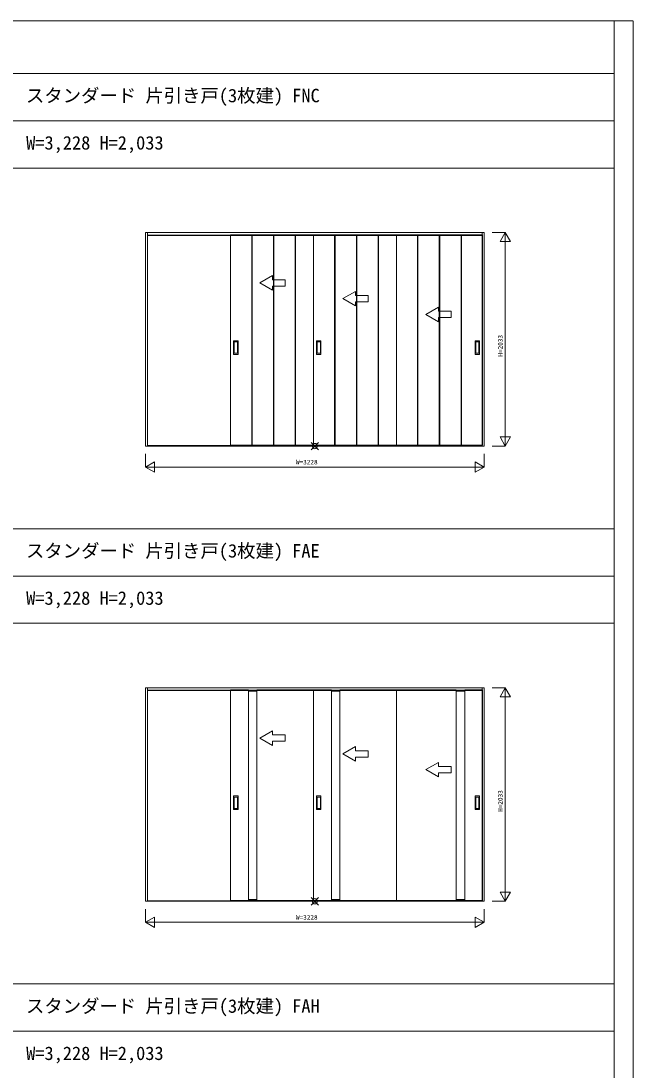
# Model space of a CAD drawing. Units: millimetres, scale not verified. Extents: x -14341 to 14341, y -10000 to 10000.
# Drawn here: x 8510 to 14341, y 1 to 10000 of the extents above; entities that cross this region are included whole.
import ezdxf
from ezdxf.enums import TextEntityAlignment as Align

# ---------------------------------------------------------------- set-up
doc = ezdxf.new("R2010")
doc.units = ezdxf.units.MM
doc.header["$LTSCALE"] = 50
doc.layers.add('0-0_0', color=7, linetype='Continuous')
for name, color, linetype, lineweight in [('0-1_YKK_F1', 7, 'Continuous', 18), ('0-2_YKK_IN', 1, 'Continuous', 18), ('0-3_YKK_A1', 4, 'Continuous', 18), ('0-4_YKK_N1', 2, 'Continuous', 18)]:
    doc.layers.add(name, color=color, linetype=linetype, lineweight=lineweight)
doc.styles.add('ＭＳ ゴシック', font='')
doc.styles.get('ＭＳ ゴシック').set_extended_font_data('MS Gothic')

msp = doc.modelspace()

# ---------------------------------------------------------------- linework, layer by layer
at = {"layer": '0-1_YKK_F1'}
for p, q in [((-14340.51, 10000), (14340.51, 10000)), ((14159.49, -10000), (14159.49, 10000)), ((14340.51, -10000), (14340.51, 10000)), ((-14340.51, 9500), (14159.49, 9500)), ((-14340.51, 9050), (14159.49, 9050)), ((-14340.51, 8600), (14159.49, 8600)), ((-14340.51, 5165), (14159.49, 5165)), ((-14340.51, 4715), (14159.49, 4715)), ((-14340.51, 4265), (14159.49, 4265)), ((-14340.51, 830), (14159.49, 830)), ((-14340.51, 380), (14159.49, 380))]:
    msp.add_line(p, q, dxfattribs=at)
at = {"layer": '0-2_YKK_IN'}
for p, q in [((11274.14, 5917.14), (11344.85, 5987.86)), ((11274.14, 5987.86), (11344.85, 5917.14)), ((11274.14, 1582.14), (11344.85, 1652.86)), ((11274.14, 1652.86), (11344.85, 1582.14))]:
    msp.add_line(p, q, dxfattribs=at)
for centre in [(11309.49, 5952.5), (11309.49, 1617.5)]:
    msp.add_circle(centre, 25, dxfattribs=at)
at = {"layer": '0-3_YKK_A1'}
for p, q in [((9695.49, 7985.5), (12923.49, 7985.5)), ((9695.49, 5952.5), (9695.49, 7985.5)), ((9715.49, 7985.5), (9715.49, 7955.5)), ((9715.49, 7961.5), (12903.49, 7961.5)), ((9715.49, 7958.5), (12903.49, 7958.5)), ((9715.49, 5956.5), (9715.49, 7955.5)), ((10506.99, 7964.5), (11296.99, 7964.5)), ((10506.99, 5960.5), (10506.99, 7964.5)), ((10707.99, 5960.5), (10707.99, 7964.5)), ((10711.99, 5960.5), (10711.99, 7964.5)), ((10914.99, 5960.5), (10914.99, 7964.5)), ((10918.99, 5960.5), (10918.99, 7964.5)), ((11121.99, 5960.5), (11121.99, 7964.5)), ((11125.99, 5960.5), (11125.99, 7964.5)), ((11296.99, 7964.5), (12086.99, 7964.5)), ((11296.99, 5960.5), (11296.99, 7964.5)), ((11497.99, 5960.5), (11497.99, 7964.5)), ((11501.99, 5960.5), (11501.99, 7964.5)), ((11704.99, 5960.5), (11704.99, 7964.5)), ((11708.99, 5960.5), (11708.99, 7964.5)), ((11911.99, 5960.5), (11911.99, 7964.5)), ((11915.99, 5960.5), (11915.99, 7964.5)), ((12086.99, 5960.5), (12086.99, 7964.5)), ((12287.99, 5960.5), (12287.99, 7964.5)), ((12291.99, 5960.5), (12291.99, 7964.5)), ((12494.99, 5960.5), (12494.99, 7964.5)), ((12498.99, 5960.5), (12498.99, 7964.5)), ((12701.99, 5960.5), (12701.99, 7964.5)), ((12705.99, 5960.5), (12705.99, 7964.5)), ((12903.49, 7985.5), (12903.49, 7955.5)), ((12903.49, 5956.5), (12903.49, 7955.5)), ((12923.49, 5952.5), (12923.49, 7985.5)), ((10786.99, 7506), (10906.99, 7575.28)), ((10786.99, 7506), (10906.99, 7436.72)), ((10906.99, 7536), (10906.99, 7575.28)), ((10906.99, 7436.72), (10906.99, 7476)), ((11576.99, 7356), (11696.99, 7425.28)), ((11696.99, 7386), (11696.99, 7425.28)), ((11576.99, 7356), (11696.99, 7286.72)), ((11696.99, 7286.72), (11696.99, 7326)), ((12366.99, 7206), (12486.99, 7275.28)), ((12366.99, 7206), (12486.99, 7136.72)), ((12486.99, 7236), (12486.99, 7275.28)), ((12486.99, 7136.72), (12486.99, 7176)), ((10535.99, 6826.5), (10535.99, 6954.5)), ((10576.99, 6955.5), (10536.99, 6955.5)), ((10541.99, 6836.5), (10541.99, 6944.5)), ((10542.99, 6945.5), (10570.99, 6945.5)), ((10571.99, 6944.5), (10571.99, 6836.5)), ((10577.99, 6826.5), (10577.99, 6954.5)), ((11325.99, 6826.5), (11325.99, 6954.5)), ((11366.99, 6955.5), (11326.99, 6955.5)), ((11331.99, 6836.5), (11331.99, 6944.5)), ((11332.99, 6945.5), (11360.99, 6945.5)), ((11361.99, 6944.5), (11361.99, 6836.5)), ((11367.99, 6826.5), (11367.99, 6954.5)), ((12835.99, 6826.5), (12835.99, 6954.5)), ((12836.99, 6955.5), (12876.99, 6955.5)), ((12841.99, 6944.5), (12841.99, 6836.5)), ((12870.99, 6945.5), (12842.99, 6945.5)), ((12871.99, 6836.5), (12871.99, 6944.5)), ((12877.99, 6826.5), (12877.99, 6954.5)), ((10576.99, 6825.5), (10536.99, 6825.5)), ((10570.99, 6835.5), (10542.99, 6835.5)), ((11366.99, 6825.5), (11326.99, 6825.5)), ((11360.99, 6835.5), (11332.99, 6835.5)), ((12836.99, 6825.5), (12876.99, 6825.5)), ((12842.99, 6835.5), (12870.99, 6835.5)), ((12923.49, 5952.5), (9695.49, 5952.5)), ((9715.49, 5952.5), (9715.49, 5956.5)), ((12903.49, 5956.5), (9715.49, 5956.5)), ((11296.99, 5960.5), (10506.99, 5960.5)), ((12086.99, 5960.5), (11296.99, 5960.5)), ((12906.99, 5960.5), (12086.99, 5960.5)), ((12903.49, 5952.5), (12903.49, 5956.5)), ((9695.49, 3650.5), (12923.49, 3650.5)), ((9695.49, 1617.5), (9695.49, 3650.5)), ((9715.49, 3650.5), (9715.49, 3620.5)), ((9715.49, 3626.5), (12903.49, 3626.5)), ((9715.49, 3623.5), (12903.49, 3623.5)), ((9715.49, 1621.5), (9715.49, 3620.5)), ((12336.99, 3629.5), (12656.99, 3629.5)), ((12656.99, 1625.5), (12656.99, 3629.5)), ((12736.99, 1625.5), (12736.99, 3629.5)), ((12736.99, 3629.5), (12906.99, 3629.5)), ((12903.49, 3650.5), (12903.49, 3620.5)), ((12903.49, 1621.5), (12903.49, 3620.5)), ((12906.99, 3629.5), (12906.99, 1625.5)), ((12923.49, 1617.5), (12923.49, 3650.5)), ((10786.99, 3171), (10906.99, 3240.28)), ((10906.99, 3201), (10906.99, 3240.28)), ((10786.99, 3171), (10906.99, 3101.72)), ((10906.99, 3101.72), (10906.99, 3141)), ((11576.99, 3021), (11696.99, 3090.28)), ((11576.99, 3021), (11696.99, 2951.72)), ((11696.99, 3051), (11696.99, 3090.28)), ((11696.99, 2951.72), (11696.99, 2991)), ((12366.99, 2871), (12486.99, 2940.28)), ((12486.99, 2901), (12486.99, 2940.28)), ((12366.99, 2871), (12486.99, 2801.72)), ((12486.99, 2801.72), (12486.99, 2841)), ((10535.99, 2491.5), (10535.99, 2619.5)), ((10576.99, 2620.5), (10536.99, 2620.5)), ((10541.99, 2501.5), (10541.99, 2609.5)), ((10542.99, 2610.5), (10570.99, 2610.5)), ((10571.99, 2609.5), (10571.99, 2501.5)), ((10577.99, 2491.5), (10577.99, 2619.5)), ((11325.99, 2491.5), (11325.99, 2619.5)), ((11366.99, 2620.5), (11326.99, 2620.5)), ((11331.99, 2501.5), (11331.99, 2609.5)), ((11332.99, 2610.5), (11360.99, 2610.5)), ((11361.99, 2609.5), (11361.99, 2501.5)), ((11367.99, 2491.5), (11367.99, 2619.5)), ((12835.99, 2491.5), (12835.99, 2619.5)), ((12836.99, 2620.5), (12876.99, 2620.5)), ((12841.99, 2609.5), (12841.99, 2501.5)), ((12870.99, 2610.5), (12842.99, 2610.5)), ((12871.99, 2501.5), (12871.99, 2609.5)), ((12877.99, 2491.5), (12877.99, 2619.5)), ((10570.99, 2500.5), (10542.99, 2500.5)), ((11360.99, 2500.5), (11332.99, 2500.5)), ((12842.99, 2500.5), (12870.99, 2500.5)), ((10576.99, 2490.5), (10536.99, 2490.5)), ((11366.99, 2490.5), (11326.99, 2490.5)), ((12836.99, 2490.5), (12876.99, 2490.5)), ((12923.49, 1617.5), (9695.49, 1617.5)), ((9715.49, 1617.5), (9715.49, 1621.5)), ((12903.49, 1621.5), (9715.49, 1621.5)), ((10676.99, 1636), (10756.99, 1636)), ((10756.99, 1626), (10676.99, 1626)), ((11466.99, 1636), (11546.99, 1636)), ((11546.99, 1626), (11466.99, 1626)), ((12086.99, 1625.5), (12336.99, 1625.5)), ((12656.99, 1625.5), (12336.99, 1625.5)), ((12736.99, 1636), (12656.99, 1636)), ((12656.99, 1626), (12736.99, 1626)), ((12906.99, 1625.5), (12736.99, 1625.5)), ((12903.49, 1617.5), (12903.49, 1621.5))]:
    msp.add_line(p, q, dxfattribs=at)
for points in [[(12086.99, 7964.5), (12906.99, 7964.5), (12906.99, 5960.5)], [(10906.99, 7536), (11026.99, 7536), (11026.99, 7476), (10906.99, 7476)], [(11696.99, 7386), (11816.99, 7386), (11816.99, 7326), (11696.99, 7326)], [(12486.99, 7236), (12606.99, 7236), (12606.99, 7176), (12486.99, 7176)], [(11296.99, 1625.5), (10756.99, 1625.5), (10756.99, 3629.5), (11296.99, 3629.5)], [(12086.99, 1625.5), (11546.99, 1625.5), (11546.99, 3629.5), (12086.99, 3629.5)], [(12336.99, 3629.5), (12086.99, 3629.5), (12086.99, 1625.5)], [(10906.99, 3201), (11026.99, 3201), (11026.99, 3141), (10906.99, 3141)], [(11696.99, 3051), (11816.99, 3051), (11816.99, 2991), (11696.99, 2991)], [(12486.99, 2901), (12606.99, 2901), (12606.99, 2841), (12486.99, 2841)]]:
    msp.add_lwpolyline(points, dxfattribs=at)
for points in [[(10506.99, 1625.5), (10676.99, 1625.5), (10676.99, 3629.5), (10506.99, 3629.5)], [(10756.99, 3629), (10676.99, 3629), (10676.99, 3619), (10756.99, 3619)], [(11296.99, 1625.5), (11466.99, 1625.5), (11466.99, 3629.5), (11296.99, 3629.5)], [(11546.99, 3629), (11466.99, 3629), (11466.99, 3619), (11546.99, 3619)], [(12656.99, 3629), (12736.99, 3629), (12736.99, 3619), (12656.99, 3619)]]:
    msp.add_lwpolyline(points, close=True, dxfattribs=at)
for centre, start, end in [((10536.99, 6954.5), 90, 180), ((10542.99, 6944.5), 90, 180), ((10570.99, 6944.5), 0, 90), ((10576.99, 6954.5), 0, 90), ((11326.99, 6954.5), 90, 180), ((11332.99, 6944.5), 90, 180), ((11360.99, 6944.5), 0, 90), ((11366.99, 6954.5), 0, 90), ((12836.99, 6954.5), 90, 180), ((12842.99, 6944.5), 90, 180), ((12870.99, 6944.5), 360, 90), ((12876.99, 6954.5), 0, 90), ((10536.99, 6826.5), 180, 270), ((10542.99, 6836.5), 180, 270), ((10570.99, 6836.5), 270, 0), ((10576.99, 6826.5), 270, 0), ((11326.99, 6826.5), 180, 270), ((11332.99, 6836.5), 180, 270), ((11360.99, 6836.5), 270, 0), ((11366.99, 6826.5), 270, 0), ((12836.99, 6826.5), 180, 270), ((12842.99, 6836.5), 180, 270), ((12870.99, 6836.5), 270, 360), ((12876.99, 6826.5), 270, 0), ((10536.99, 2619.5), 90, 180), ((10542.99, 2609.5), 90, 180), ((10570.99, 2609.5), 0, 90), ((10576.99, 2619.5), 0, 90), ((11326.99, 2619.5), 90, 180), ((11332.99, 2609.5), 90, 180), ((11360.99, 2609.5), 0, 90), ((11366.99, 2619.5), 0, 90), ((12836.99, 2619.5), 90, 180), ((12842.99, 2609.5), 90, 180), ((12870.99, 2609.5), 360, 90), ((12876.99, 2619.5), 0, 90), ((10542.99, 2501.5), 180, 270), ((10570.99, 2501.5), 270, 0), ((11332.99, 2501.5), 180, 270), ((11360.99, 2501.5), 270, 0), ((12842.99, 2501.5), 180, 270), ((12870.99, 2501.5), 270, 360), ((10536.99, 2491.5), 180, 270), ((10576.99, 2491.5), 270, 0), ((11326.99, 2491.5), 180, 270), ((11366.99, 2491.5), 270, 0), ((12836.99, 2491.5), 180, 270), ((12876.99, 2491.5), 270, 0)]:
    msp.add_arc(centre, 1, start, end, dxfattribs=at)
at = {"layer": '0-4_YKK_N1'}
for p, q in [((12998.49, 7985.5), (13123.49, 7985.5)), ((13073.49, 7898.9), (13173.49, 7898.9)), ((13123.49, 7985.5), (13123.49, 5952.5)), ((13073.49, 6039.1), (13173.49, 6039.1)), ((12998.49, 5952.5), (13123.49, 5952.5)), ((9695.49, 5752.5), (9782.09, 5802.5)), ((9782.09, 5802.5), (9782.09, 5702.5)), ((12836.89, 5802.5), (12923.49, 5752.5)), ((12923.49, 5877.5), (12923.49, 5752.5)), ((9695.49, 5752.5), (9782.09, 5702.5)), ((12998.49, 3650.5), (13123.49, 3650.5)), ((13123.49, 3650.5), (13123.49, 1617.5)), ((13073.49, 3563.9), (13173.49, 3563.9)), ((13073.49, 1704.1), (13173.49, 1704.1)), ((12998.49, 1617.5), (13123.49, 1617.5)), ((12923.49, 1542.5), (12923.49, 1417.5)), ((9695.49, 1417.5), (9782.09, 1467.5)), ((9695.49, 1417.5), (9782.09, 1367.5)), ((9782.09, 1467.5), (9782.09, 1367.5)), ((12836.89, 1467.5), (12923.49, 1417.5))]:
    msp.add_line(p, q, dxfattribs=at)
for points in [[(13073.49, 7898.9), (13123.49, 7985.5), (13173.49, 7898.9)], [(13073.49, 6039.1), (13123.49, 5952.5), (13173.49, 6039.1)], [(9695.49, 5877.5), (9695.49, 5752.5), (12923.49, 5752.5)], [(12836.89, 5802.5), (12836.89, 5702.5), (12923.49, 5752.5)], [(13073.49, 3563.9), (13123.49, 3650.5), (13173.49, 3563.9)], [(13073.49, 1704.1), (13123.49, 1617.5), (13173.49, 1704.1)], [(9695.49, 1542.5), (9695.49, 1417.5), (12923.49, 1417.5)], [(12836.89, 1467.5), (12836.89, 1367.5), (12923.49, 1417.5)]]:
    msp.add_lwpolyline(points, dxfattribs=at)

# ---------------------------------------------------------------- texts
at = {"layer": '0-0_0', "style": 'ＭＳ ゴシック'}
for s, p in [('スタンダード 片引き戸(3枚建) FNC', (8557.49, 9187.5)), ('W=3,228 H=2,033', (8559.49, 8737.5)), ('スタンダード 片引き戸(3枚建) FAE', (8557.49, 4852.5)), ('W=3,228 H=2,033', (8559.49, 4402.5)), ('スタンダード 片引き戸(3枚建) FAH', (8557.49, 517.5)), ('W=3,228 H=2,033', (8559.49, 67.5))]:
    msp.add_text(s, height=128.3, dxfattribs=at).set_placement(p, align=Align.BOTTOM_LEFT)
at = {"layer": '0-4_YKK_N1', "color": 7, "style": 'ＭＳ ゴシック'}
for p in [(13111.49, 6804), (13111.49, 2469)]:
    msp.add_text('H=2033', height=43.99, rotation=90, dxfattribs=at).set_placement(p, align=Align.BOTTOM_LEFT)
for p in [(11129.49, 5764.5), (11129.49, 1429.5)]:
    msp.add_text('W=3228', height=43.99, dxfattribs=at).set_placement(p, align=Align.BOTTOM_LEFT)

doc.saveas('drawing.dxf')
